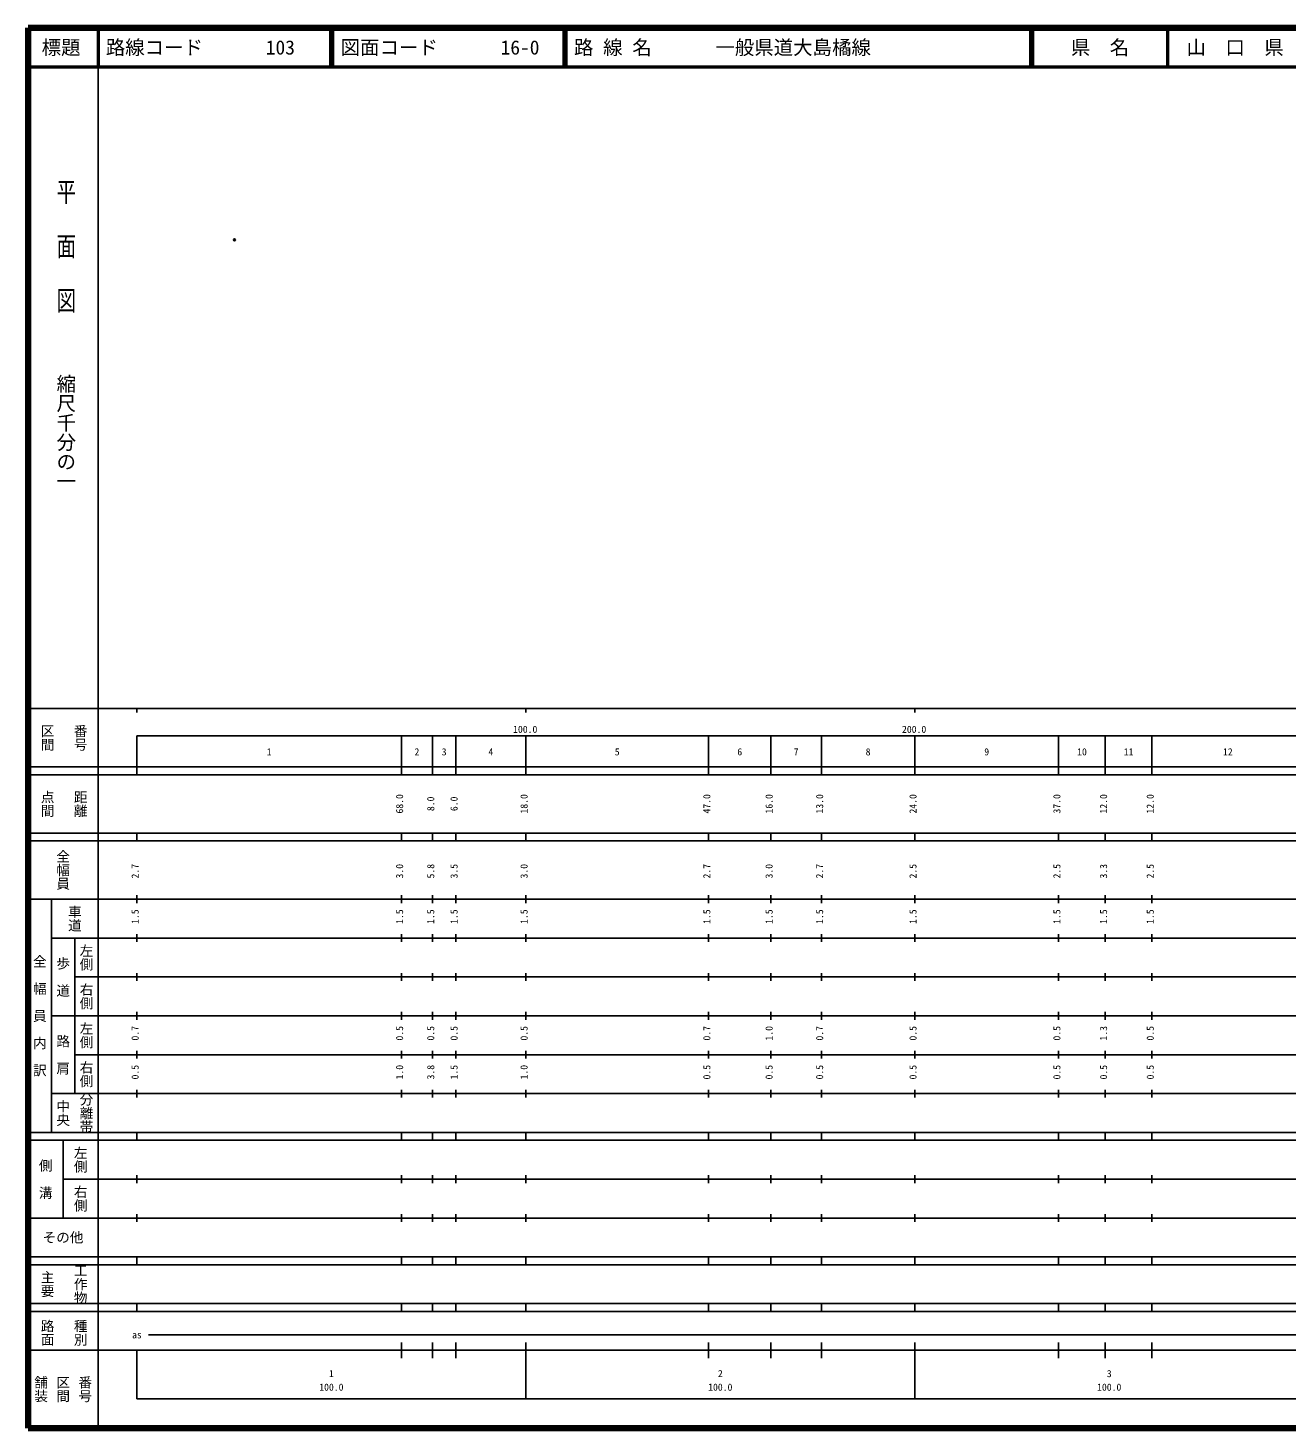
# Model space of a CAD drawing. Units: millimetres on the paper. Extents: x 40 to 680, y 20 to 380.
# Drawn here: x 40 to 363.7, y 20 to 380 of the extents above; entities that cross this region are included whole.
import ezdxf
from ezdxf.enums import TextEntityAlignment as Align

# ---------------------------------------------------------------- set-up
doc = ezdxf.new("R2010")
doc.units = ezdxf.units.MM
doc.header["$PDMODE"] = 32
doc.header["$PDSIZE"] = 0.5
doc.layers.add('M-OTRS', color=6, linetype='Continuous')
doc.layers.add('M-TTL-TXT', color=7, linetype='Continuous')
for name, color, linetype, lineweight in [('M-TTL', 2, 'Continuous', 140), ('M-TTL-BAND', 7, 'Continuous', 25), ('M-TTL-LINE', 7, 'Continuous', 50)]:
    doc.layers.add(name, color=color, linetype=linetype, lineweight=lineweight)
doc.styles.add('@ＭＳ ゴシック', font='')
doc.styles.add('ＭＳ ゴシック', font='')
doc.styles.get('@ＭＳ ゴシック').set_extended_font_data('@MS Gothic')
doc.styles.get('ＭＳ ゴシック').set_extended_font_data('MS Gothic')

msp = doc.modelspace()

# ---------------------------------------------------------------- linework, layer by layer
at = {"layer": 'M-OTRS'}
msp.add_point((93.081, 325.493), dxfattribs=at)
at = {"layer": 'M-TTL'}
for p, q in [((40, 380), (40, 20)), ((680, 380), (40, 380)), ((40, 20), (680, 20))]:
    msp.add_line(p, q, dxfattribs=at)
at = {"layer": 'M-TTL-BAND'}
for p, q in [((58, 370), (58, 20)), ((40, 205), (579, 205)), ((68, 205), (68, 204)), ((168, 205), (168, 204)), ((268, 205), (268, 204)), ((68, 198), (579, 198)), ((68, 198), (68, 188)), ((136, 188), (136, 198)), ((144, 188), (144, 198)), ((150, 188), (150, 198)), ((168, 188), (168, 198)), ((215, 188), (215, 198)), ((231, 188), (231, 198)), ((244, 188), (244, 198)), ((268, 188), (268, 198)), ((305, 188), (305, 198)), ((317, 188), (317, 198)), ((329, 188), (329, 198)), ((40, 190), (579, 190)), ((40, 188), (579, 188)), ((40, 173), (579, 173)), ((68, 171), (68, 173)), ((136, 171), (136, 173)), ((144, 171), (144, 173)), ((150, 171), (150, 173)), ((168, 171), (168, 173)), ((215, 171), (215, 173)), ((231, 171), (231, 173)), ((244, 171), (244, 173)), ((268, 171), (268, 173)), ((305, 171), (305, 173)), ((317, 171), (317, 173)), ((329, 171), (329, 173)), ((40, 171), (579, 171)), ((40, 156), (579, 156)), ((46, 96), (46, 156)), ((68, 155), (68, 157)), ((136, 155), (136, 157)), ((144, 155), (144, 157)), ((150, 155), (150, 157)), ((168, 155), (168, 157)), ((215, 155), (215, 157)), ((231, 155), (231, 157)), ((244, 155), (244, 157)), ((268, 155), (268, 157)), ((305, 155), (305, 157)), ((317, 155), (317, 157)), ((329, 155), (329, 157)), ((46, 146), (579, 146)), ((52, 146), (52, 106)), ((68, 145), (68, 147)), ((136, 145), (136, 147)), ((144, 145), (144, 147)), ((150, 145), (150, 147)), ((168, 145), (168, 147)), ((215, 145), (215, 147)), ((231, 145), (231, 147)), ((244, 145), (244, 147)), ((268, 145), (268, 147)), ((305, 145), (305, 147)), ((317, 145), (317, 147)), ((329, 145), (329, 147)), ((68, 135), (68, 137)), ((136, 135), (136, 137)), ((144, 135), (144, 137)), ((150, 135), (150, 137)), ((168, 135), (168, 137)), ((215, 135), (215, 137)), ((231, 135), (231, 137)), ((244, 135), (244, 137)), ((268, 135), (268, 137)), ((305, 135), (305, 137)), ((317, 135), (317, 137)), ((329, 135), (329, 137)), ((52, 136), (579, 136)), ((46, 126), (579, 126)), ((68, 125), (68, 127)), ((136, 125), (136, 127)), ((144, 125), (144, 127)), ((150, 125), (150, 127)), ((168, 125), (168, 127)), ((215, 125), (215, 127)), ((231, 125), (231, 127)), ((244, 125), (244, 127)), ((268, 125), (268, 127)), ((305, 125), (305, 127)), ((317, 125), (317, 127)), ((329, 125), (329, 127)), ((52, 116), (579, 116)), ((68, 115), (68, 117)), ((136, 115), (136, 117)), ((144, 115), (144, 117)), ((150, 115), (150, 117)), ((168, 115), (168, 117)), ((215, 115), (215, 117)), ((231, 115), (231, 117)), ((244, 115), (244, 117)), ((268, 115), (268, 117)), ((305, 115), (305, 117)), ((317, 115), (317, 117)), ((329, 115), (329, 117)), ((46, 106), (579, 106)), ((68, 105), (68, 107)), ((136, 105), (136, 107)), ((144, 105), (144, 107)), ((150, 105), (150, 107)), ((168, 105), (168, 107)), ((215, 105), (215, 107)), ((231, 105), (231, 107)), ((244, 105), (244, 107)), ((268, 105), (268, 107)), ((305, 105), (305, 107)), ((317, 105), (317, 107)), ((329, 105), (329, 107)), ((40, 96), (579, 96)), ((40, 94), (579, 94)), ((49, 94), (49, 74)), ((68, 94), (68, 96)), ((136, 94), (136, 96)), ((144, 94), (144, 96)), ((150, 94), (150, 96)), ((168, 94), (168, 96)), ((215, 94), (215, 96)), ((231, 94), (231, 96)), ((244, 94), (244, 96)), ((268, 94), (268, 96)), ((305, 94), (305, 96)), ((317, 94), (317, 96)), ((329, 94), (329, 96)), ((49, 84), (579, 84)), ((68, 83), (68, 85)), ((136, 83), (136, 85)), ((144, 83), (144, 85)), ((150, 83), (150, 85)), ((168, 83), (168, 85)), ((215, 83), (215, 85)), ((231, 83), (231, 85)), ((244, 83), (244, 85)), ((268, 83), (268, 85)), ((305, 83), (305, 85)), ((317, 83), (317, 85)), ((329, 83), (329, 85)), ((40, 74), (579, 74)), ((68, 73), (68, 75)), ((136, 73), (136, 75)), ((144, 73), (144, 75)), ((150, 73), (150, 75)), ((168, 73), (168, 75)), ((215, 73), (215, 75)), ((231, 73), (231, 75)), ((244, 73), (244, 75)), ((268, 73), (268, 75)), ((305, 73), (305, 75)), ((317, 73), (317, 75)), ((329, 73), (329, 75)), ((40, 64), (579, 64)), ((40, 62), (579, 62)), ((68, 62), (68, 64)), ((136, 62), (136, 64)), ((144, 62), (144, 64)), ((150, 62), (150, 64)), ((168, 62), (168, 64)), ((215, 62), (215, 64)), ((231, 62), (231, 64)), ((244, 62), (244, 64)), ((268, 62), (268, 64)), ((305, 62), (305, 64)), ((317, 62), (317, 64)), ((329, 62), (329, 64)), ((40, 52), (579, 52)), ((68, 50), (68, 52)), ((136, 50), (136, 52)), ((144, 50), (144, 52)), ((150, 50), (150, 52)), ((168, 50), (168, 52)), ((215, 50), (215, 52)), ((231, 50), (231, 52)), ((244, 50), (244, 52)), ((268, 50), (268, 52)), ((305, 50), (305, 52)), ((317, 50), (317, 52)), ((329, 50), (329, 52)), ((40, 50), (579, 50)), ((71, 44), (565, 44)), ((40, 40), (579, 40)), ((68, 40), (68, 27.5)), ((136, 38), (136, 42)), ((144, 38), (144, 42)), ((150, 38), (150, 42)), ((168, 27.5), (168, 42)), ((215, 38), (215, 42)), ((231, 38), (231, 42)), ((244, 38), (244, 42)), ((268, 27.5), (268, 42)), ((305, 38), (305, 42)), ((317, 38), (317, 42)), ((329, 38), (329, 42)), ((68, 27.5), (579, 27.5))]:
    msp.add_line(p, q, dxfattribs=at)
at = {"layer": 'M-TTL-LINE'}
for p, q in [((58, 380), (58, 370)), ((117.75, 380), (117.75, 370)), ((118.25, 380), (118.25, 370)), ((177.75, 380), (177.75, 370)), ((178.25, 380), (178.25, 370)), ((297.75, 380), (297.75, 370)), ((298.25, 380), (298.25, 370)), ((333, 380), (333, 370)), ((40, 370), (680, 370))]:
    msp.add_line(p, q, dxfattribs=at)

# ---------------------------------------------------------------- texts
at = {"layer": 'M-TTL-BAND', "style": '@ＭＳ ゴシック', "width": 1.4}
msp.add_text('平  面  図', height=3.666, rotation=270, dxfattribs=at).set_placement((49.777, 306.475), align=Align.MIDDLE_RIGHT)
at = {"layer": 'M-TTL-BAND', "style": '@ＭＳ ゴシック'}
msp.add_text('縮尺千分の一', height=3.666, rotation=270, dxfattribs=at).set_placement((49.777, 261.03), align=Align.MIDDLE_RIGHT)
for s, p in [('区間', (45, 197.5)), ('番号', (53.5, 197.5)), ('点間', (45, 180.5)), ('距離', (53.5, 180.5)), ('全幅員', (49, 163.5)), ('車道', (52, 151)), ('左側', (55, 141)), ('全\u3000幅\u3000員\u3000内\u3000訳', (43, 126)), ('歩\u3000道', (49, 136)), ('右側', (55, 131)), ('左側', (55, 121)), ('路\u3000肩', (49, 116)), ('右側', (55, 111)), ('分離帯', (55, 101)), ('中央', (49, 101)), ('左側', (53.5, 89)), ('側\u3000溝', (44.5, 84)), ('右側', (53.5, 79)), ('工作物', (53.5, 57)), ('主要', (45, 57)), ('路面', (45, 44.5)), ('種別', (53.5, 44.5)), ('舗装', (43.333, 30)), ('区間', (49, 30)), ('番号', (54.667, 30))]:
    msp.add_text(s, height=2.566, rotation=270, dxfattribs=at).set_placement(p, align=Align.MIDDLE_CENTER)
at = {"layer": 'M-TTL-BAND', "style": 'ＭＳ ゴシック'}
for s, p in [('100.0', (167.844, 198.195)), ('200.0', (267.844, 198.195)), ('1', (102, 192.405)), ('2', (140, 192.405)), ('3', (147, 192.405)), ('4', (159, 192.405)), ('5', (191.5, 192.405)), ('6', (223, 192.405)), ('7', (237.5, 192.405)), ('8', (256, 192.405)), ('9', (286.5, 192.405)), ('10', (311, 192.405)), ('11', (323, 192.405)), ('12', (348.5, 192.405)), ('as', (68, 42.5)), ('1', (118, 32.523)), ('2', (218, 32.523)), ('3', (318, 32.523)), ('100.0', (118, 29.033)), ('100.0', (218, 29.033)), ('100.0', (318, 29.033))]:
    msp.add_text(s, height=1.833, dxfattribs=at).set_placement(p, align=Align.BOTTOM_CENTER)
for s, p in [('68.0', (137, 180.5)), ('8.0', (145, 180.5)), ('6.0', (151, 180.5)), ('18.0', (169, 180.5)), ('47.0', (216, 180.5)), ('16.0', (232, 180.5)), ('13.0', (245, 180.5)), ('24.0', (269, 180.5)), ('37.0', (306, 180.5)), ('12.0', (318, 180.5)), ('12.0', (330, 180.5)), ('2.7', (69, 163.174)), ('3.0', (137, 163.174)), ('5.8', (145, 163.174)), ('3.5', (151, 163.174)), ('3.0', (169, 163.174)), ('2.7', (216, 163.174)), ('3.0', (232, 163.174)), ('2.7', (245, 163.174)), ('2.5', (269, 163.174)), ('2.5', (306, 163.174)), ('3.3', (318, 163.174)), ('2.5', (330, 163.174)), ('1.5', (69, 151.5)), ('1.5', (137, 151.5)), ('1.5', (145, 151.5)), ('1.5', (151, 151.5)), ('1.5', (169, 151.5)), ('1.5', (216, 151.5)), ('1.5', (232, 151.5)), ('1.5', (245, 151.5)), ('1.5', (269, 151.5)), ('1.5', (306, 151.5)), ('1.5', (318, 151.5)), ('1.5', (330, 151.5)), ('0.7', (69, 121.5)), ('0.5', (137, 121.5)), ('0.5', (145, 121.5)), ('0.5', (151, 121.5)), ('0.5', (169, 121.5)), ('0.7', (216, 121.5)), ('1.0', (232, 121.5)), ('0.7', (245, 121.5)), ('0.5', (269, 121.5)), ('0.5', (306, 121.5)), ('1.3', (318, 121.5)), ('0.5', (330, 121.5)), ('0.5', (69, 111.5)), ('1.0', (137, 111.5)), ('3.8', (145, 111.5)), ('1.5', (151, 111.5)), ('1.0', (169, 111.5)), ('0.5', (216, 111.5)), ('0.5', (232, 111.5)), ('0.5', (245, 111.5)), ('0.5', (269, 111.5)), ('0.5', (306, 111.5)), ('0.5', (318, 111.5)), ('0.5', (330, 111.5))]:
    msp.add_text(s, height=1.833, rotation=90, dxfattribs=at).set_placement(p, align=Align.BOTTOM_CENTER)
msp.add_text('その他', height=2.566, dxfattribs=at).set_placement((49, 69), align=Align.MIDDLE_CENTER)
at = {"layer": 'M-TTL-TXT', "style": 'ＭＳ ゴシック'}
for s, p in [('標題', (48.5, 375)), ('県\u3000名', (315.625, 375)), ('山\u3000口\u3000県', (350.375, 375))]:
    msp.add_text(s, height=3.666, dxfattribs=at).set_placement(p, align=Align.MIDDLE_CENTER)
for s, p in [('路線コード', (60, 375)), ('103', (101.142, 375)), ('図面コード', (120.38, 375)), ('16-0', (161.521, 375)), ('路 線 名', (180.38, 375)), ('一般県道大島橘線', (216.734, 375))]:
    msp.add_text(s, height=3.666, dxfattribs=at).set_placement(p, align=Align.MIDDLE_LEFT)

doc.saveas('drawing.dxf')
